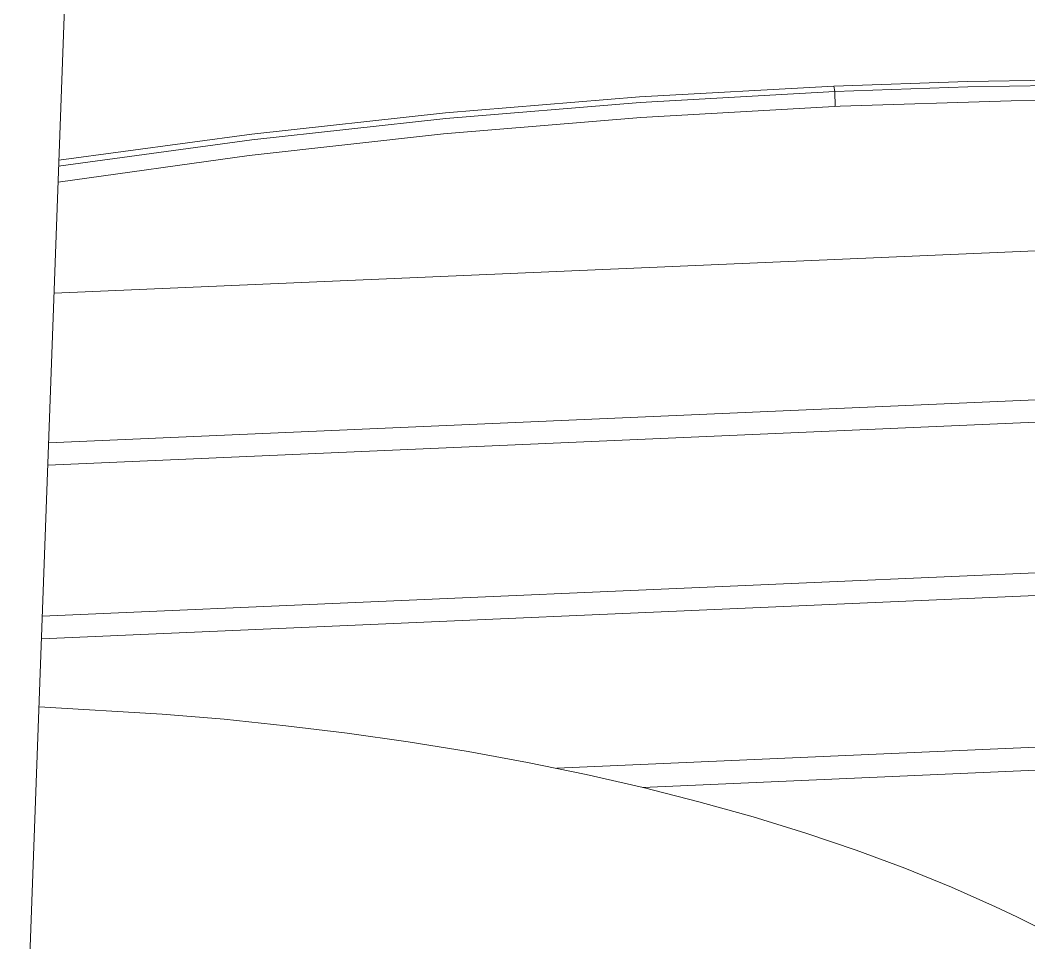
# Model space of a CAD drawing. Header units: inches. Extents: x 214 to 477, y -11 to 187.
# Drawn here: x 445.47 to 453.23, y 95.16 to 102.25 of the extents above; entities that cross this region are included whole.
import ezdxf

# ---------------------------------------------------------------- set-up
doc = ezdxf.new("R2010")
doc.units = ezdxf.units.IN
doc.layers.add('ZANO_R', color=7, linetype='Continuous', lineweight=0)

msp = doc.modelspace()

# ---------------------------------------------------------------- linework, layer by layer
at = {"layer": 'ZANO_R'}
for p, q in [((448.07483, 164.55259), (445.44707, 92.30785)), ((450.23605, 101.66129), (451.73179, 101.74433)), ((451.73179, 101.74433), (452.75966, 101.77959)), ((451.73179, 101.74433), (451.73951, 101.70224)), ((452.75966, 101.77959), (453.80677, 101.79708)), ((452.76272, 101.73735), (453.80507, 101.75476)), ((450.24137, 101.61894), (451.73951, 101.70224)), ((451.73951, 101.70224), (452.76272, 101.73735)), ((451.73951, 101.70224), (451.74143, 101.58794)), ((448.74306, 101.53841), (450.23605, 101.66129)), ((448.746, 101.49547), (450.24137, 101.61894)), ((450.24707, 101.50303), (451.78188, 101.5897)), ((451.78188, 101.5897), (453.09726, 101.6314)), ((453.09726, 101.6314), (454.41039, 101.64328)), ((447.25387, 101.37578), (448.74306, 101.53841)), ((447.25449, 101.33192), (448.746, 101.49547)), ((448.72944, 101.37626), (450.24707, 101.50303)), ((445.76954, 101.17353), (447.25387, 101.37578)), ((447.23339, 101.20996), (448.72944, 101.37626)), ((445.7679, 101.12842), (447.25449, 101.33192)), ((445.7634, 101.00464), (447.23339, 101.20996)), ((463.48071, 100.91871), (445.73235, 100.15095)), ((445.69055, 99.00175), (467.66035, 99.95595)), ((468.16125, 99.80539), (445.68425, 98.82857)), ((445.64206, 97.66868), (470.96546, 98.77364)), ((471.31992, 98.61527), (445.6357, 97.49389)), ((449.59978, 96.4988), (473.3379, 97.53942)), ((473.59436, 97.37526), (450.26075, 96.35175)), ((445.61673, 96.97229), (446.56551, 96.9158)), ((446.56551, 96.9158), (447.04097, 96.87514)), ((447.04097, 96.87514), (447.51546, 96.82601)), ((447.51546, 96.82601), (447.98763, 96.7683)), ((447.98763, 96.7683), (448.45612, 96.70196)), ((448.45612, 96.70196), (448.91953, 96.62696)), ((448.91953, 96.62696), (449.37646, 96.54334)), ((449.37646, 96.54334), (449.8255, 96.4512)), ((449.8255, 96.4512), (450.26527, 96.35066)), ((450.26527, 96.35066), (450.69441, 96.24191)), ((450.69441, 96.24191), (451.11159, 96.12518)), ((451.11159, 96.12518), (451.51555, 96.00076)), ((451.51555, 96.00076), (451.90509, 95.86897)), ((451.90509, 95.86897), (452.27909, 95.73019)), ((452.27909, 95.73019), (452.63653, 95.58482)), ((452.63653, 95.58482), (452.97646, 95.43331)), ((452.97646, 95.43331), (453.13961, 95.35541)), ((453.13961, 95.35541), (453.29808, 95.27615))]:
    msp.add_line(p, q, dxfattribs=at)

doc.saveas('drawing.dxf')
